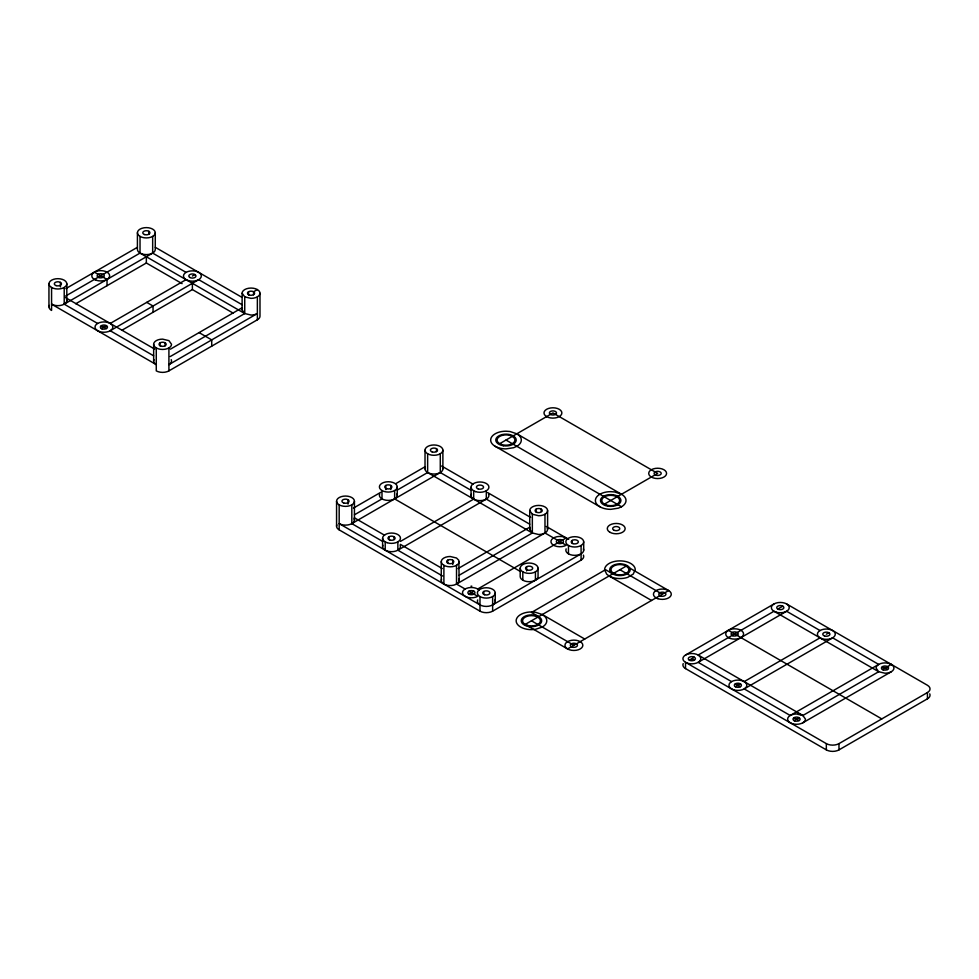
<?xml version="1.0" encoding="UTF-8"?>
<svg xmlns="http://www.w3.org/2000/svg" width="979" height="979" viewBox="0 0 979 979"><rect width="100%" height="100%" fill="white"/><g stroke="black" fill="none" stroke-linecap="round" stroke-linejoin="round"><path stroke-width="1.47" d="M65.838 288.621L137.39 247.32M65.52 296.111L140.021 253.096L244.738 313.537L251.052 315.054A8.933 5.164 0 0 0 257.367 313.537L168.914 364.616A8.933 5.164 0 0 0 171.533 360.97L171.227 359.636M64.21 287.483L64.21 304.163L152.663 253.096L186.059 272.37M75.738 303.759L146.348 262.996L182.094 283.629M101.388 328.552L106.454 325.628M110.235 323.449L186.059 279.664M192.386 276.017L194.907 274.561M121.775 330.339L192.386 289.576L233.149 313.109M257.367 289.576L253.585 291.754L253.585 294.789M170.419 349.16L242.205 307.7M170.211 356.564L244.738 313.537L244.738 296.87L242.119 293.223A8.933 5.164 0 0 1 251.052 288.059A8.933 5.164 0 0 1 259.986 293.223L259.986 316.144A8.933 5.164 0 0 1 257.367 319.79L168.914 370.87A8.933 5.164 0 0 1 156.273 370.87L156.273 347.937M353.456 508.077L380.696 492.351M396.042 483.491L425.008 466.763M354.447 514.807L381.994 498.898L381.994 490.552M397.266 490.075L427.639 472.539L532.343 532.992L538.67 534.51A8.933 5.164 0 0 0 547.298 528.011M351.816 504.858L351.816 523.618L440.281 472.539L471.107 490.344M499.682 443.695L552.939 412.942L657.643 473.395L604.386 504.148M400.46 541.387L473.677 499.119L473.677 490.785M397.853 541.852L397.853 550.186L486.306 499.119L529.712 524.181M458.025 568.603L529.823 527.155M459.127 575.26L532.343 532.992L532.343 514.232L529.725 510.585A8.933 5.164 0 0 1 538.67 505.421A8.933 5.164 0 0 1 547.604 510.585L547.604 529.345M456.52 565.299L456.52 584.071L544.985 532.992L566.192 545.242A8.933 5.164 0 0 1 553.037 544.911A8.933 5.164 0 0 1 554.75 537.361A8.933 5.164 0 0 1 567.612 539.013M468.892 594.118L473.946 591.206M477.74 589.015L566.192 537.948M492.633 604.912L581.085 553.845M336.862 524.879A8.933 5.164 0 0 0 339.175 529.872L479.991 611.165A8.933 5.164 0 0 0 492.633 611.165L581.085 560.098A8.933 5.164 0 0 0 583.398 555.105M685.52 655.037L773.985 603.957M689.314 660.14L694.368 657.227M777.779 609.073A3.573 2.068 0 0 0 783.751 608.143A3.573 2.068 0 0 0 779.382 605.622A3.573 2.068 0 0 0 777.779 609.073L782.833 606.148M735.351 686.72A3.573 2.068 0 0 0 741.323 685.789A3.573 2.068 0 0 0 736.954 683.269A3.573 2.068 0 0 0 735.351 686.72L740.405 683.807M744.199 681.617L820.023 637.843M826.337 634.184L828.858 632.728M794.018 720.593L799.072 717.68M802.866 715.49L878.689 671.716L885.004 673.222A8.933 5.164 0 0 0 893.949 668.057A8.933 5.164 0 0 0 885.004 662.905A8.933 5.164 0 0 0 876.07 668.057L878.689 671.716L773.985 611.263L698.162 655.037L802.866 715.49L805.484 719.137A8.933 5.164 0 0 1 796.551 724.289A8.933 5.164 0 0 1 787.618 719.137A8.933 5.164 0 0 1 796.551 713.972L802.866 715.49L797.383 712.822M882.483 669.526L891.331 664.411M802.866 722.783L891.331 671.716M929.744 693.83A8.933 5.164 0 0 1 927.431 698.81L838.979 749.877A8.933 5.164 0 0 1 826.337 749.877L685.52 668.584L685.52 662.33L826.337 743.624A8.933 5.164 0 0 0 838.979 743.624L927.431 692.557A8.933 5.164 0 0 0 927.431 685.263L786.614 603.957M621.53 506.755L618.361 508.162L610.7 509.349A15.321 8.848 0 0 1 595.391 500.502A15.321 8.848 0 0 1 610.7 491.654L614.665 491.96L621.53 494.248A15.321 8.848 0 0 1 621.53 506.755L505.996 440.048M471.009 586.176L471.829 586.176M244.738 296.87L251.052 298.375A8.933 5.164 0 0 0 259.986 293.223M516.826 433.795L509.961 431.506L505.996 431.201A15.321 8.848 0 0 0 490.675 440.048A15.321 8.848 0 0 0 505.996 448.896L513.657 447.709L516.826 446.302A15.321 8.848 0 0 0 516.826 433.795L621.53 494.248M532.343 514.232L538.67 515.749A8.933 5.164 0 0 0 547.604 510.585M542.305 614.543L535.44 612.254L531.475 611.948A15.321 8.848 0 0 0 516.153 620.796A15.321 8.848 0 0 0 531.475 629.644L535.44 629.338L542.305 627.049A15.321 8.848 0 0 0 542.305 614.543L584.732 639.03M611.691 573.204A10.218 5.898 0 0 1 615.02 564.553A10.218 5.898 0 0 1 629.448 567.587L630.084 569.08A10.218 5.898 0 0 1 627.894 573.413L625.96 574.477A10.218 5.898 0 0 1 613.527 574.318L605.548 569.692L531.475 612.462L538.695 616.623M820.023 630.537L786.614 611.263L698.162 662.33L731.558 681.617M882.483 666.601L887.537 669.526M155.294 247.308L241.727 297.212M495.166 446.302L599.87 506.755M242.107 304.726L198.7 279.664L110.235 330.743L153.642 355.805M728.339 630.317L881.785 718.904M441.59 466.004L473.163 484.226M487.615 492.572L530.642 517.414M546.233 526.421L568.677 539.38M619.927 569.729L662.355 594.216M94.376 272.15L107.017 279.443L107.017 285.697M146.74 302.376L153.054 306.023L153.054 312.277M199.092 332.603L211.721 339.897L211.721 346.15M609.195 576.031A15.321 8.848 0 0 0 627.71 577.341L633.266 574.073L635.249 569.643A15.321 8.848 0 0 0 619.78 560.881A15.321 8.848 0 0 0 604.606 569.802L606.735 574.22L609.195 576.031L651.524 600.47M691.847 658.683L694.368 660.14M735.351 683.807L740.405 686.72M794.018 717.68L799.072 720.593M65.471 297.592L154.706 349.111M64.21 304.163L97.606 323.449M101.388 325.628L106.454 328.552M520.363 571.479L394.635 498.898L394.635 490.552M354.349 517.781L384.612 535.256M400.374 544.361L442.312 568.566M531.475 620.796L573.89 645.283M351.816 523.618L382.642 541.411M397.853 550.186L442.569 576.007M456.52 584.071L465.098 589.015M468.892 591.206L477.74 596.309A8.933 5.164 0 0 1 464.572 595.978A8.933 5.164 0 0 1 466.298 588.44A8.933 5.164 0 0 1 479.159 590.08M479.991 604.912L339.175 523.618A8.933 5.164 0 0 0 349.968 524.438A8.933 5.164 0 0 0 354.129 518.625M244.738 313.537L242.119 309.89L242.119 293.223M532.343 532.992L529.725 529.345L529.725 510.585M441.578 579.078A8.933 5.164 0 0 0 449.043 585.528A8.933 5.164 0 0 0 459.139 580.412L458.833 560.318L456.52 558.006L450.205 556.5A8.933 5.164 0 0 0 441.272 561.652L441.272 580.412M458.833 579.078L459.139 580.412M927.431 692.557L927.431 698.81M838.979 743.624L838.979 749.877M826.337 743.624L826.337 749.877M583.704 541.852A8.933 5.164 0 0 1 570.304 546.319A8.933 5.164 0 0 1 570.304 537.385A8.933 5.164 0 0 1 583.704 541.852L583.704 550.186M581.085 545.499L581.085 560.098M572.238 540.396L572.238 543.174M568.456 545.499L568.456 553.845M544.985 514.232L544.985 532.992M541.191 509.129L541.191 511.209M538.058 568.212A8.933 5.164 0 0 1 524.658 572.678A8.933 5.164 0 0 1 524.658 563.733A8.933 5.164 0 0 1 538.058 568.212L538.058 576.545A8.933 5.164 0 0 1 529.125 581.71A8.933 5.164 0 0 1 520.192 576.545L520.192 568.212M536.137 509.129L536.137 512.017M535.44 571.858L535.44 580.192M526.604 566.743L526.604 570.916M522.81 571.858L522.81 580.192M495.252 592.919A8.933 5.164 0 0 1 481.839 597.398A8.933 5.164 0 0 1 481.839 588.452A8.933 5.164 0 0 1 495.252 592.919L495.252 601.265M492.633 596.578L492.633 611.165M486.306 490.785L486.306 499.119M483.785 591.463L483.785 594.241M479.991 596.578L479.991 611.165M471.058 487.138L471.058 495.472M452.739 560.196L452.739 564.528M447.672 560.196L447.672 563.084M443.891 565.299L443.891 584.071M442.887 450.132A8.933 5.164 0 0 1 429.487 454.599A8.933 5.164 0 0 1 429.487 445.665A8.933 5.164 0 0 1 442.887 450.132L442.887 468.892M440.281 453.779L440.281 472.539M436.487 448.676L436.487 451.564M427.639 453.779L427.639 472.539M425.021 450.132L425.021 468.892M397.254 486.906A8.933 5.164 0 0 1 383.841 491.372A8.933 5.164 0 0 1 383.841 482.439A8.933 5.164 0 0 1 397.254 486.906L397.254 495.252M394.06 536.749L394.06 539.527M390.841 485.449L390.841 489.622M389.006 536.749L389.006 539.527M385.787 485.449L385.787 489.622M385.212 541.852L385.212 550.186M382.593 538.205L382.593 546.539M354.435 501.199A8.933 5.164 0 0 1 341.035 505.678A8.933 5.164 0 0 1 341.035 496.732A8.933 5.164 0 0 1 354.435 501.199L354.435 519.971M348.022 499.743L348.022 504.075M339.175 504.858L339.175 529.872M336.568 501.199L336.568 526.225M257.367 296.87L257.367 319.79M248.519 291.754L248.519 294.789M192.386 283.31L192.386 289.576M168.914 347.937L168.914 370.87M165.121 342.834L165.121 345.856M160.066 342.834L160.066 345.856M155.282 232.769A8.933 5.164 0 0 1 141.882 237.236A8.933 5.164 0 0 1 141.882 228.303A8.933 5.164 0 0 1 155.282 232.769L155.282 249.437A8.933 5.164 0 0 1 146.348 254.601A8.933 5.164 0 0 1 137.415 249.437L137.415 232.769M153.654 344.29A8.933 5.164 0 0 0 162.587 349.454A8.933 5.164 0 0 0 171.533 344.29L168.914 340.643L162.587 339.126A8.933 5.164 0 0 0 153.654 344.29L153.654 360.97M152.663 236.416L152.663 253.096M148.869 231.301L148.869 234.336M146.348 256.743L146.348 262.996M140.021 236.416L140.021 253.096M66.817 283.837A8.933 5.164 0 0 1 53.417 288.303A8.933 5.164 0 0 1 53.417 279.37A8.933 5.164 0 0 1 66.817 283.837L66.817 300.516M60.417 282.38L60.417 286.92M51.569 287.483L51.569 310.416A8.933 5.164 0 0 1 49.256 305.436M48.95 283.837L48.95 306.77M400.166 545.205A8.933 5.164 0 0 1 391.539 551.703A8.933 5.164 0 0 1 382.899 545.205M529.725 529.345A8.933 5.164 0 0 1 530.031 528.011M442.594 467.558A8.933 5.164 0 0 1 433.954 474.056A8.933 5.164 0 0 1 425.327 467.558M494.946 599.931A8.933 5.164 0 0 1 486.306 606.417A8.933 5.164 0 0 1 477.679 599.931M583.398 548.852A8.933 5.164 0 0 1 574.771 555.35A8.933 5.164 0 0 1 566.143 548.852M488.619 494.138A8.933 5.164 0 0 1 479.991 500.636A8.933 5.164 0 0 1 471.364 494.138M396.948 493.918A8.933 5.164 0 0 1 388.308 500.404A8.933 5.164 0 0 1 379.681 493.918M459.139 561.652A8.933 5.164 0 0 1 450.205 566.817A8.933 5.164 0 0 1 441.272 561.652M66.523 299.182A8.933 5.164 0 0 1 62.35 304.983A8.933 5.164 0 0 1 51.569 304.163L156.273 364.616A8.933 5.164 0 0 1 153.96 359.636M242.119 309.89A8.933 5.164 0 0 1 242.425 308.556M685.52 668.584A8.933 5.164 0 0 1 683.207 663.603M626.254 566.07L525.148 624.443L567.575 648.942A8.933 5.164 0 0 0 582.529 646.629A8.933 5.164 0 0 0 571.577 640.303A8.933 5.164 0 0 0 567.575 648.942L668.669 590.57L626.254 566.07M832.652 637.843L744.199 688.91L790.224 715.49L878.689 664.411L832.652 637.843M503.353 445.739L500.893 445.151A10.218 5.898 0 0 1 500.134 435.214A10.218 5.898 0 0 1 516.055 439.02A10.218 5.898 0 0 1 503.353 445.739M608.057 506.192L605.597 505.605A10.218 5.898 0 0 1 604.851 495.668A10.218 5.898 0 0 1 620.759 499.474A10.218 5.898 0 0 1 608.057 506.192M528.831 626.487L526.359 625.899A10.218 5.898 0 0 1 525.613 615.962A10.218 5.898 0 0 1 541.522 619.768A10.218 5.898 0 0 1 528.831 626.487M558.091 543.382A3.573 2.068 0 0 0 563.451 541.595A3.573 2.068 0 0 0 558.091 539.808A3.573 2.068 0 0 0 558.091 543.382M469.626 594.449A3.573 2.068 0 0 0 474.986 592.662A3.573 2.068 0 0 0 469.626 590.875A3.573 2.068 0 0 0 469.626 594.449M657.888 598.683A8.933 5.164 0 0 0 671.288 594.216A8.933 5.164 0 0 0 657.888 589.75A8.933 5.164 0 0 0 657.888 598.683M660.568 596.003A3.573 2.068 0 0 0 665.928 594.216A3.573 2.068 0 0 0 660.568 592.43A3.573 2.068 0 0 0 660.568 596.003M615.461 574.196A8.933 5.164 0 0 0 628.861 569.729A8.933 5.164 0 0 0 615.461 565.25A8.933 5.164 0 0 0 615.461 574.196M343.715 502.986A3.573 2.068 0 0 0 349.075 501.199A3.573 2.068 0 0 0 343.715 499.412A3.573 2.068 0 0 0 343.715 502.986M527.008 625.263A8.933 5.164 0 0 0 540.408 620.796A8.933 5.164 0 0 0 527.008 616.329A8.933 5.164 0 0 0 527.008 625.263M432.167 451.919A3.573 2.068 0 0 0 437.527 450.132A3.573 2.068 0 0 0 432.167 448.345A3.573 2.068 0 0 0 432.167 451.919M448.419 563.439A3.573 2.068 0 0 0 453.779 561.652A3.573 2.068 0 0 0 448.419 559.866A3.573 2.068 0 0 0 448.419 563.439M536.884 512.372A3.573 2.068 0 0 0 542.244 510.585A3.573 2.068 0 0 0 536.884 508.799A3.573 2.068 0 0 0 536.884 512.372M501.529 444.515A8.933 5.164 0 0 0 514.93 440.048A8.933 5.164 0 0 0 501.529 435.582A8.933 5.164 0 0 0 501.529 444.515M606.234 504.968A8.933 5.164 0 0 0 619.646 500.502A8.933 5.164 0 0 0 606.234 496.035A8.933 5.164 0 0 0 606.234 504.968M475.525 491.605A8.933 5.164 0 0 0 488.925 487.138A8.933 5.164 0 0 0 475.525 482.671A8.933 5.164 0 0 0 475.525 491.605M478.205 488.925A3.573 2.068 0 0 0 483.565 487.138A3.573 2.068 0 0 0 478.205 485.351A3.573 2.068 0 0 0 478.205 488.925M387.06 542.672A8.933 5.164 0 0 0 400.472 538.205A8.933 5.164 0 0 0 387.06 533.739A8.933 5.164 0 0 0 387.06 542.672M389.752 539.992A3.573 2.068 0 0 0 395.112 538.205A3.573 2.068 0 0 0 389.752 536.419A3.573 2.068 0 0 0 389.752 539.992M651.329 477.054A8.933 5.164 0 0 0 666.271 474.742A8.933 5.164 0 0 0 655.33 468.415A8.933 5.164 0 0 0 651.329 477.054M546.612 416.601A8.933 5.164 0 0 0 561.567 414.288A8.933 5.164 0 0 0 550.626 407.962A8.933 5.164 0 0 0 546.612 416.601M550.406 414.411A3.573 2.068 0 0 0 556.39 413.481A3.573 2.068 0 0 0 552.009 410.96A3.573 2.068 0 0 0 550.406 414.411M609.893 532.258A8.933 5.164 0 0 0 624.847 529.945A8.933 5.164 0 0 0 613.894 523.63A8.933 5.164 0 0 0 609.893 532.258M613.686 530.067A3.573 2.068 0 0 0 619.67 529.149A3.573 2.068 0 0 0 615.289 526.616A3.573 2.068 0 0 0 613.686 530.067M572.984 543.639A3.573 2.068 0 0 0 578.344 541.852A3.573 2.068 0 0 0 572.984 540.065A3.573 2.068 0 0 0 572.984 543.639M484.519 594.718A3.573 2.068 0 0 0 489.892 592.919A3.573 2.068 0 0 0 484.519 591.132A3.573 2.068 0 0 0 484.519 594.718M527.338 569.998A3.573 2.068 0 0 0 532.698 568.212A3.573 2.068 0 0 0 527.338 566.425A3.573 2.068 0 0 0 527.338 569.998M386.521 488.692A3.573 2.068 0 0 0 391.881 486.906A3.573 2.068 0 0 0 386.521 485.119A3.573 2.068 0 0 0 386.521 488.692M655.857 475.182A3.573 2.068 0 0 0 661.217 473.395A3.573 2.068 0 0 0 655.857 471.609A3.573 2.068 0 0 0 655.857 475.182M572.103 647.07A3.573 2.068 0 0 0 577.463 645.283A3.573 2.068 0 0 0 572.103 643.497A3.573 2.068 0 0 0 572.103 647.07M96.236 280.263A8.933 5.164 0 0 0 109.636 275.797A8.933 5.164 0 0 0 96.236 271.33A8.933 5.164 0 0 0 96.236 280.263M98.916 277.583A3.573 2.068 0 0 0 104.276 275.797A3.573 2.068 0 0 0 98.916 274.01A3.573 2.068 0 0 0 98.916 277.583M160.801 346.077A3.573 2.068 0 0 0 166.173 344.29A3.573 2.068 0 0 0 160.801 342.503A3.573 2.068 0 0 0 160.801 346.077M187.907 280.483A8.933 5.164 0 0 0 201.319 276.017A8.933 5.164 0 0 0 187.907 271.55A8.933 5.164 0 0 0 187.907 280.483M249.266 295.009A3.573 2.068 0 0 0 254.626 293.223A3.573 2.068 0 0 0 249.266 291.436A3.573 2.068 0 0 0 249.266 295.009M99.454 331.563A8.933 5.164 0 0 0 112.854 327.096A8.933 5.164 0 0 0 99.454 322.629A8.933 5.164 0 0 0 99.454 331.563M102.134 328.883A3.573 2.068 0 0 0 107.494 327.096A3.573 2.068 0 0 0 102.134 325.309A3.573 2.068 0 0 0 102.134 328.883M189.853 277.485A3.573 2.068 0 0 0 195.837 276.555A3.573 2.068 0 0 0 191.456 274.022A3.573 2.068 0 0 0 189.853 277.485M56.097 285.623A3.573 2.068 0 0 0 61.457 283.837A3.573 2.068 0 0 0 56.097 282.05A3.573 2.068 0 0 0 56.097 285.623M144.562 234.556A3.573 2.068 0 0 0 149.922 232.769A3.573 2.068 0 0 0 144.562 230.983A3.573 2.068 0 0 0 144.562 234.556M730.187 638.43A8.933 5.164 0 0 0 743.587 633.964A8.933 5.164 0 0 0 730.187 629.497A8.933 5.164 0 0 0 730.187 638.43M732.867 635.75A3.573 2.068 0 0 0 738.227 633.964A3.573 2.068 0 0 0 732.867 632.177A3.573 2.068 0 0 0 732.867 635.75M794.764 720.923A3.573 2.068 0 0 0 800.124 719.137A3.573 2.068 0 0 0 794.764 717.35A3.573 2.068 0 0 0 794.764 720.923M687.368 663.15A8.933 5.164 0 0 0 700.78 658.683A8.933 5.164 0 0 0 687.368 654.217A8.933 5.164 0 0 0 687.368 663.15M690.06 660.47A3.573 2.068 0 0 0 695.42 658.683A3.573 2.068 0 0 0 690.06 656.897A3.573 2.068 0 0 0 690.06 660.47M775.833 612.083A8.933 5.164 0 0 0 789.233 607.616A8.933 5.164 0 0 0 775.833 603.137A8.933 5.164 0 0 0 775.833 612.083M733.406 689.73A8.933 5.164 0 0 0 746.818 685.263A8.933 5.164 0 0 0 733.406 680.797A8.933 5.164 0 0 0 733.406 689.73M821.87 638.663A8.933 5.164 0 0 0 835.271 634.184A8.933 5.164 0 0 0 821.87 629.717A8.933 5.164 0 0 0 821.87 638.663M824.551 635.971A3.573 2.068 0 0 0 829.911 634.184A3.573 2.068 0 0 0 824.551 632.397A3.573 2.068 0 0 0 824.551 635.971M883.217 669.856A3.573 2.068 0 0 0 888.577 668.057A3.573 2.068 0 0 0 883.217 666.271A3.573 2.068 0 0 0 883.217 669.856"/></g></svg>
